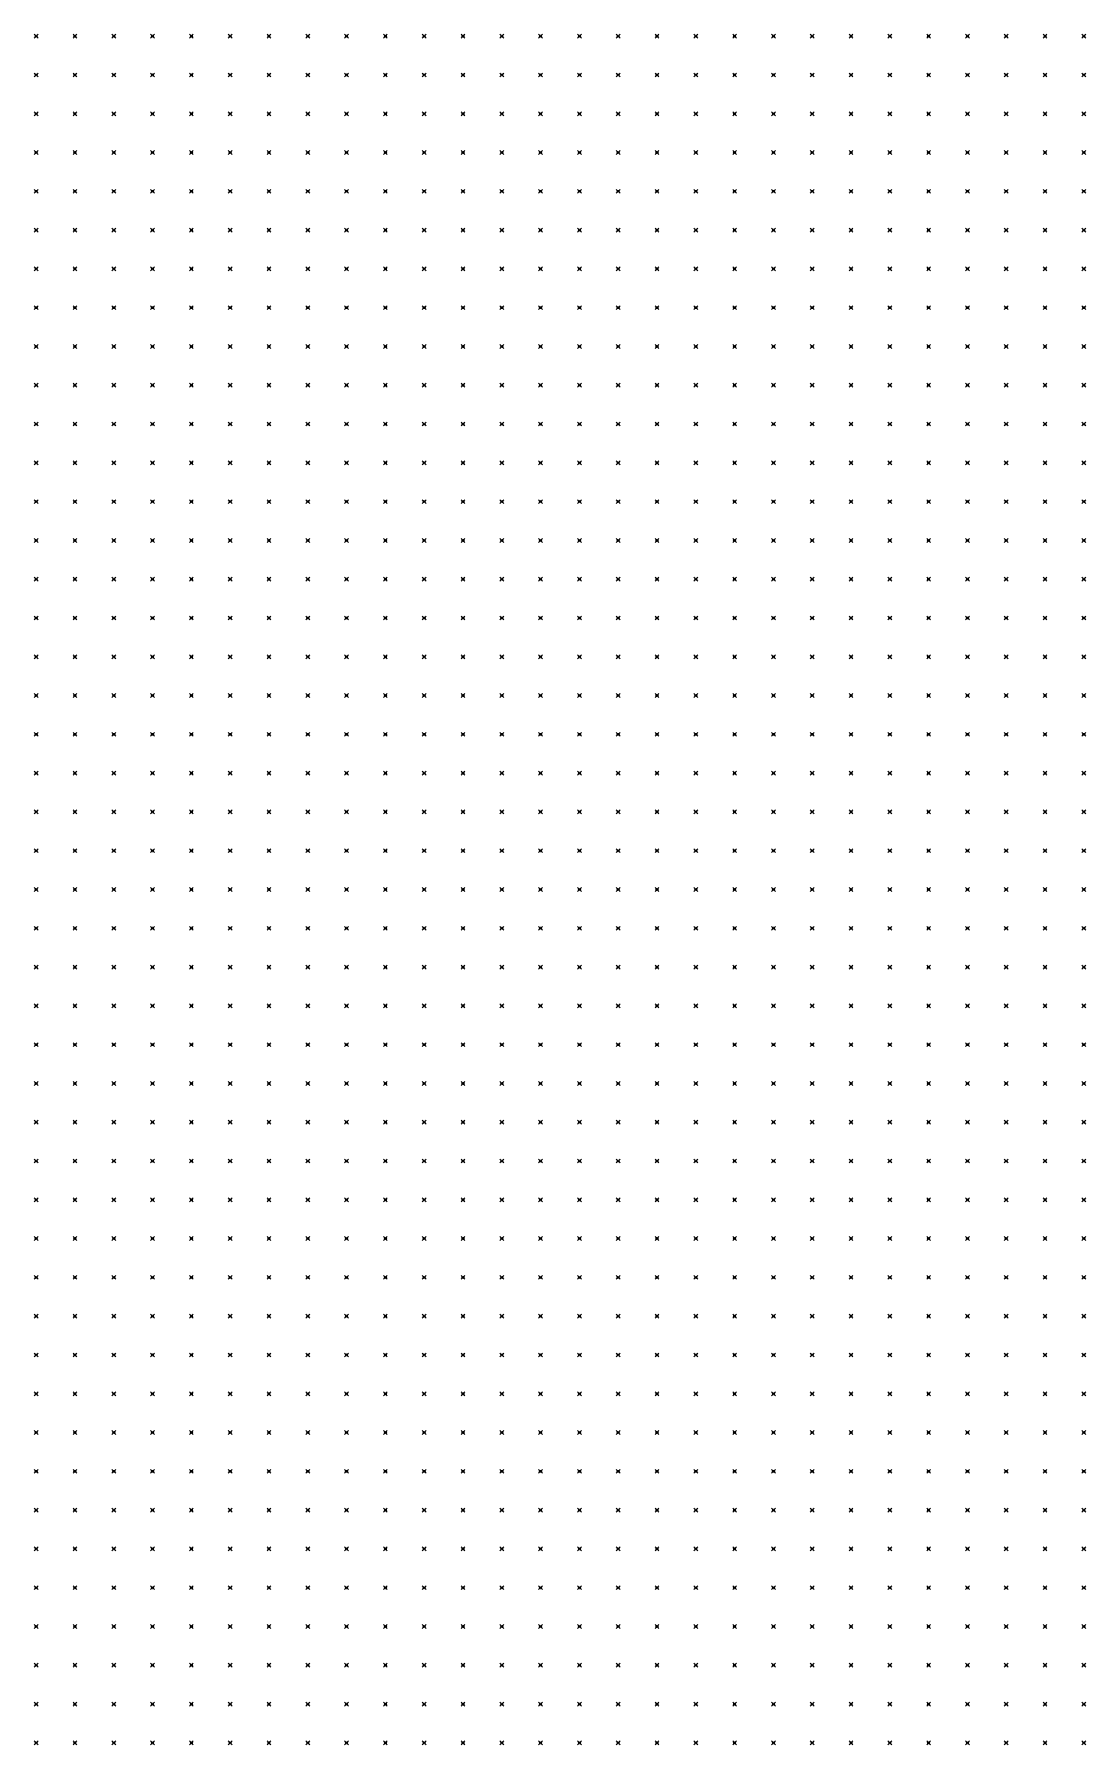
# Model space of a CAD drawing. Header units: metres. Extents: x 441556 to 446409, y 432338 to 461058.
# Drawn here: x 443871.1 to 443952.3, y 445700.1 to 445832.4 of the extents above; entities that cross this region are included whole.
import ezdxf

# ---------------------------------------------------------------- set-up
doc = ezdxf.new("R2010")
doc.units = ezdxf.units.M
doc.header["$MEASUREMENT"] = 0
doc.header["$PDMODE"] = 35
doc.header["$PDSIZE"] = 0.15
doc.layers.add('DTM-NOK-RevN_POINTS', color=91, linetype='Continuous')

msp = doc.modelspace()

# ---------------------------------------------------------------- linework, layer by layer
at = {"layer": 'DTM-NOK-RevN_POINTS'}
for p in [(443871.207, 445832.266, 452.123), (443874.206, 445832.266, 449.973), (443877.206, 445832.266, 446.504), (443880.205, 445832.266, 445.234), (443883.205, 445832.266, 443.74), (443886.204, 445832.266, 441.923), (443889.203, 445832.266, 440.436), (443892.203, 445832.266, 438.294), (443895.202, 445832.266, 435.261), (443898.201, 445832.266, 432.313), (443901.201, 445832.266, 428.2), (443904.2, 445832.266, 425.593), (443907.199, 445832.266, 423.452), (443910.199, 445832.266, 421.08), (443913.198, 445832.266, 418.569), (443916.197, 445832.266, 416.069), (443919.197, 445832.266, 413.855), (443922.196, 445832.266, 411.508), (443925.196, 445832.266, 408.83), (443928.195, 445832.266, 406.029), (443931.194, 445832.266, 402.767), (443934.194, 445832.266, 399.726), (443937.193, 445832.266, 396.643), (443940.192, 445832.266, 393.618), (443943.192, 445832.266, 390.305), (443946.191, 445832.266, 387.15), (443949.19, 445832.266, 384.439), (443952.19, 445832.266, 381.635), (443871.207, 445829.266, 454.968), (443874.206, 445829.266, 453.959), (443877.206, 445829.266, 451.485), (443880.205, 445829.266, 447.998), (443883.205, 445829.266, 445.661), (443886.204, 445829.266, 443.98), (443889.203, 445829.266, 441.879), (443892.203, 445829.266, 439.529), (443895.202, 445829.266, 437.023), (443898.201, 445829.266, 434.204), (443901.201, 445829.266, 430.666), (443904.2, 445829.266, 426.797), (443907.199, 445829.266, 424.438), (443910.199, 445829.266, 422.353), (443913.198, 445829.266, 419.863), (443916.197, 445829.266, 417.59), (443919.197, 445829.266, 414.875), (443922.196, 445829.266, 411.928), (443925.196, 445829.266, 409.172), (443928.195, 445829.266, 406.201), (443931.194, 445829.266, 402.931), (443934.194, 445829.266, 399.916), (443937.193, 445829.266, 396.983), (443940.192, 445829.266, 393.69), (443943.192, 445829.266, 390.627), (443946.191, 445829.266, 387.276), (443949.19, 445829.266, 384.696), (443952.19, 445829.266, 382.224), (443871.207, 445826.267, 457.211), (443874.206, 445826.267, 456.44), (443877.206, 445826.267, 454.771), (443880.205, 445826.267, 452.272), (443883.205, 445826.267, 448.874), (443886.204, 445826.267, 445.719), (443889.203, 445826.267, 442.27), (443892.203, 445826.267, 440.039), (443895.202, 445826.267, 437.505), (443898.201, 445826.267, 434.711), (443901.201, 445826.267, 431.782), (443904.2, 445826.267, 427.915), (443907.199, 445826.267, 425.391), (443910.199, 445826.267, 423.157), (443913.198, 445826.267, 420.934), (443916.197, 445826.267, 418.18), (443919.197, 445826.267, 415.367), (443922.196, 445826.267, 412.051), (443925.196, 445826.267, 408.971), (443928.195, 445826.267, 406.008), (443931.194, 445826.267, 402.737), (443934.194, 445826.267, 399.612), (443937.193, 445826.267, 396.723), (443940.192, 445826.267, 393.633), (443943.192, 445826.267, 390.867), (443946.191, 445826.267, 387.742), (443949.19, 445826.267, 385.213), (443952.19, 445826.267, 382.807), (443871.207, 445823.268, 456.81), (443874.206, 445823.268, 455.396), (443877.206, 445823.268, 453.83), (443880.205, 445823.268, 452.018), (443883.205, 445823.268, 450.118), (443886.204, 445823.268, 446.38), (443889.203, 445823.268, 442.522), (443892.203, 445823.268, 439.621), (443895.202, 445823.268, 437.132), (443898.201, 445823.268, 434.497), (443901.201, 445823.268, 431.785), (443904.2, 445823.268, 428.607), (443907.199, 445823.268, 426.231), (443910.199, 445823.268, 423.722), (443913.198, 445823.268, 421.426), (443916.197, 445823.268, 418.823), (443919.197, 445823.268, 415.577), (443922.196, 445823.268, 412.222), (443925.196, 445823.268, 408.867), (443928.195, 445823.268, 405.818), (443931.194, 445823.268, 402.777), (443934.194, 445823.268, 399.613), (443937.193, 445823.268, 396.49), (443940.192, 445823.268, 393.832), (443943.192, 445823.268, 390.897), (443946.191, 445823.268, 388.11), (443949.19, 445823.268, 385.809), (443952.19, 445823.268, 383.24), (443871.207, 445820.268, 456.002), (443874.206, 445820.268, 453.827), (443877.206, 445820.268, 452.068), (443880.205, 445820.268, 450.444), (443883.205, 445820.268, 448.934), (443886.204, 445820.268, 446.391), (443889.203, 445820.268, 443.171), (443892.203, 445820.268, 439.423), (443895.202, 445820.268, 436.373), (443898.201, 445820.268, 434.021), (443901.201, 445820.268, 431.645), (443904.2, 445820.268, 428.936), (443907.199, 445820.268, 426.32), (443910.199, 445820.268, 423.704), (443913.198, 445820.268, 421.448), (443916.197, 445820.268, 419.062), (443919.197, 445820.268, 415.525), (443922.196, 445820.268, 411.981), (443925.196, 445820.268, 408.967), (443928.195, 445820.268, 405.732), (443931.194, 445820.268, 402.503), (443934.194, 445820.268, 399.638), (443937.193, 445820.268, 396.52), (443940.192, 445820.268, 393.771), (443943.192, 445820.268, 390.984), (443946.191, 445820.268, 388.576), (443949.19, 445820.268, 386.315), (443952.19, 445820.268, 383.639), (443871.207, 445817.269, 455.324), (443874.206, 445817.269, 452.897), (443877.206, 445817.269, 450.88), (443880.205, 445817.269, 449.022), (443883.205, 445817.269, 446.826), (443886.204, 445817.269, 444.799), (443889.203, 445817.269, 441.866), (443892.203, 445817.269, 439.004), (443895.202, 445817.269, 436.325), (443898.201, 445817.269, 433.832), (443901.201, 445817.269, 431.326), (443904.2, 445817.269, 428.661), (443907.199, 445817.269, 426.119), (443910.199, 445817.269, 423.578), (443913.198, 445817.269, 421.148), (443916.197, 445817.269, 418.996), (443919.197, 445817.269, 415.373), (443922.196, 445817.269, 412.019), (443925.196, 445817.269, 408.794), (443928.195, 445817.269, 405.87), (443931.194, 445817.269, 402.672), (443934.194, 445817.269, 399.524), (443937.193, 445817.269, 396.835), (443940.192, 445817.269, 394.189), (443943.192, 445817.269, 391.735), (443946.191, 445817.269, 388.976), (443949.19, 445817.269, 386.83), (443952.19, 445817.269, 384.198), (443871.207, 445814.27, 455.228), (443874.206, 445814.27, 452.511), (443877.206, 445814.27, 450.15), (443880.205, 445814.27, 447.895), (443883.205, 445814.27, 445.467), (443886.204, 445814.27, 443.357), (443889.203, 445814.27, 440.679), (443892.203, 445814.27, 438.327), (443895.202, 445814.27, 435.823), (443898.201, 445814.27, 433.365), (443901.201, 445814.27, 430.545), (443904.2, 445814.27, 427.949), (443907.199, 445814.27, 425.595), (443910.199, 445814.27, 423), (443913.198, 445814.27, 420.754), (443916.197, 445814.27, 418.12), (443919.197, 445814.27, 415.315), (443922.196, 445814.27, 412.149), (443925.196, 445814.27, 409.441), (443928.195, 445814.27, 406.227), (443931.194, 445814.27, 403.031), (443934.194, 445814.27, 400.332), (443937.193, 445814.27, 397.631), (443940.192, 445814.27, 395.182), (443943.192, 445814.27, 392.676), (443946.191, 445814.27, 389.599), (443949.19, 445814.27, 387.517), (443952.19, 445814.27, 385.186), (443871.207, 445811.27, 455.391), (443874.206, 445811.27, 452.663), (443877.206, 445811.27, 449.891), (443880.205, 445811.27, 447.463), (443883.205, 445811.27, 444.82), (443886.204, 445811.27, 442.491), (443889.203, 445811.27, 440.199), (443892.203, 445811.27, 437.938), (443895.202, 445811.27, 435.355), (443898.201, 445811.27, 432.661), (443901.201, 445811.27, 430.195), (443904.2, 445811.27, 427.165), (443907.199, 445811.27, 424.81), (443910.199, 445811.27, 422.124), (443913.198, 445811.27, 420.001), (443916.197, 445811.27, 417.534), (443919.197, 445811.27, 415.047), (443922.196, 445811.27, 412.498), (443925.196, 445811.27, 409.55), (443928.195, 445811.27, 406.827), (443931.194, 445811.27, 403.774), (443934.194, 445811.27, 401.008), (443937.193, 445811.27, 398.218), (443940.192, 445811.27, 395.931), (443943.192, 445811.27, 393.576), (443946.191, 445811.27, 390.457), (443949.19, 445811.27, 388.389), (443952.19, 445811.27, 386.074), (443871.207, 445808.271, 456.08), (443874.206, 445808.271, 453.237), (443877.206, 445808.271, 450.256), (443880.205, 445808.271, 447.434), (443883.205, 445808.271, 444.664), (443886.204, 445808.271, 442.276), (443889.203, 445808.271, 439.72), (443892.203, 445808.271, 437.595), (443895.202, 445808.271, 435.135), (443898.201, 445808.271, 432.549), (443901.201, 445808.271, 429.888), (443904.2, 445808.271, 426.591), (443907.199, 445808.271, 424.094), (443910.199, 445808.271, 421.496), (443913.198, 445808.271, 419.316), (443916.197, 445808.271, 416.998), (443919.197, 445808.271, 414.438), (443922.196, 445808.271, 412.159), (443925.196, 445808.271, 409.421), (443928.195, 445808.271, 406.754), (443931.194, 445808.271, 403.812), (443934.194, 445808.271, 401.38), (443937.193, 445808.271, 398.813), (443940.192, 445808.271, 396.549), (443943.192, 445808.271, 394.275), (443946.191, 445808.271, 391.659), (443949.19, 445808.271, 389.202), (443952.19, 445808.271, 386.861), (443871.207, 445805.272, 456.769), (443874.206, 445805.272, 453.7), (443877.206, 445805.272, 450.638), (443880.205, 445805.272, 447.972), (443883.205, 445805.272, 445.105), (443886.204, 445805.272, 442.66), (443889.203, 445805.272, 439.903), (443892.203, 445805.272, 437.573), (443895.202, 445805.272, 435.191), (443898.201, 445805.272, 432.478), (443901.201, 445805.272, 429.654), (443904.2, 445805.272, 426.686), (443907.199, 445805.272, 424.101), (443910.199, 445805.272, 421.397), (443913.198, 445805.272, 418.914), (443916.197, 445805.272, 416.497), (443919.197, 445805.272, 413.911), (443922.196, 445805.272, 411.493), (443925.196, 445805.272, 409.03), (443928.195, 445805.272, 406.571), (443931.194, 445805.272, 404.004), (443934.194, 445805.272, 401.578), (443937.193, 445805.272, 399.336), (443940.192, 445805.272, 397.061), (443943.192, 445805.272, 394.949), (443946.191, 445805.272, 392.131), (443949.19, 445805.272, 389.824), (443952.19, 445805.272, 387.333), (443871.207, 445802.272, 457.463), (443874.206, 445802.272, 454.505), (443877.206, 445802.272, 451.71), (443880.205, 445802.272, 448.829), (443883.205, 445802.272, 445.862), (443886.204, 445802.272, 443.322), (443889.203, 445802.272, 440.422), (443892.203, 445802.272, 438.049), (443895.202, 445802.272, 435.669), (443898.201, 445802.272, 433.502), (443901.201, 445802.272, 430.747), (443904.2, 445802.272, 427.759), (443907.199, 445802.272, 424.858), (443910.199, 445802.272, 421.509), (443913.198, 445802.272, 418.913), (443916.197, 445802.272, 416.387), (443919.197, 445802.272, 413.774), (443922.196, 445802.272, 411.314), (443925.196, 445802.272, 408.722), (443928.195, 445802.272, 406.404), (443931.194, 445802.272, 404.094), (443934.194, 445802.272, 401.977), (443937.193, 445802.272, 399.518), (443940.192, 445802.272, 397.24), (443943.192, 445802.272, 395.046), (443946.191, 445802.272, 392.434), (443949.19, 445802.272, 389.986), (443952.19, 445802.272, 387.28), (443871.207, 445799.273, 458.484), (443874.206, 445799.273, 455.33), (443877.206, 445799.273, 452.73), (443880.205, 445799.273, 449.543), (443883.205, 445799.273, 446.678), (443886.204, 445799.273, 443.984), (443889.203, 445799.273, 441.241), (443892.203, 445799.273, 438.774), (443895.202, 445799.273, 436.459), (443898.201, 445799.273, 434.215), (443901.201, 445799.273, 431.699), (443904.2, 445799.273, 428.849), (443907.199, 445799.273, 425.507), (443910.199, 445799.273, 422.025), (443913.198, 445799.273, 419.241), (443916.197, 445799.273, 416.719), (443919.197, 445799.273, 414.03), (443922.196, 445799.273, 411.602), (443925.196, 445799.273, 409.002), (443928.195, 445799.273, 406.588), (443931.194, 445799.273, 404.272), (443934.194, 445799.273, 401.958), (443937.193, 445799.273, 399.472), (443940.192, 445799.273, 397.12), (443943.192, 445799.273, 394.735), (443946.191, 445799.273, 392.528), (443949.19, 445799.273, 390.039), (443952.19, 445799.273, 387.34), (443871.207, 445796.273, 459.58), (443874.206, 445796.273, 456.554), (443877.206, 445796.273, 453.5), (443880.205, 445796.273, 450.607), (443883.205, 445796.273, 447.706), (443886.204, 445796.273, 444.804), (443889.203, 445796.273, 441.915), (443892.203, 445796.273, 439.476), (443895.202, 445796.273, 437.022), (443898.201, 445796.273, 434.376), (443901.201, 445796.273, 431.98), (443904.2, 445796.273, 429.282), (443907.199, 445796.273, 426.311), (443910.199, 445796.273, 422.994), (443913.198, 445796.273, 420.367), (443916.197, 445796.273, 417.871), (443919.197, 445796.273, 414.944), (443922.196, 445796.273, 411.791), (443925.196, 445796.273, 409.592), (443928.195, 445796.273, 407.158), (443931.194, 445796.273, 404.579), (443934.194, 445796.273, 402.078), (443937.193, 445796.273, 399.504), (443940.192, 445796.273, 397.112), (443943.192, 445796.273, 394.73), (443946.191, 445796.273, 392.186), (443949.19, 445796.273, 389.861), (443952.19, 445796.273, 387.46), (443871.207, 445793.274, 461.237), (443874.206, 445793.274, 457.798), (443877.206, 445793.274, 454.726), (443880.205, 445793.274, 451.444), (443883.205, 445793.274, 448.799), (443886.204, 445793.274, 445.785), (443889.203, 445793.274, 442.897), (443892.203, 445793.274, 440.285), (443895.202, 445793.274, 437.619), (443898.201, 445793.274, 434.919), (443901.201, 445793.274, 432.266), (443904.2, 445793.274, 429.648), (443907.199, 445793.274, 427.056), (443910.199, 445793.274, 424.412), (443913.198, 445793.274, 422.052), (443916.197, 445793.274, 420.069), (443919.197, 445793.274, 416.985), (443922.196, 445793.274, 412.078), (443925.196, 445793.274, 410.424), (443928.195, 445793.274, 408.167), (443931.194, 445793.274, 405.352), (443934.194, 445793.274, 402.627), (443937.193, 445793.274, 399.957), (443940.192, 445793.274, 397.447), (443943.192, 445793.274, 394.56), (443946.191, 445793.274, 392.571), (443949.19, 445793.274, 390.159), (443952.19, 445793.274, 388.015), (443871.207, 445790.275, 463.039), (443874.206, 445790.275, 459.523), (443877.206, 445790.275, 456.084), (443880.205, 445790.275, 452.853), (443883.205, 445790.275, 449.695), (443886.204, 445790.275, 446.988), (443889.203, 445790.275, 443.976), (443892.203, 445790.275, 441.488), (443895.202, 445790.275, 438.918), (443898.201, 445790.275, 436.008), (443901.201, 445790.275, 433.484), (443904.2, 445790.275, 431.079), (443907.199, 445790.275, 428.63), (443910.199, 445790.275, 426.289), (443913.198, 445790.275, 424.297), (443916.197, 445790.275, 422.474), (443919.197, 445790.275, 420.114), (443922.196, 445790.275, 414.485), (443925.196, 445790.275, 412.086), (443928.195, 445790.275, 410.249), (443931.194, 445790.275, 407.107), (443934.194, 445790.275, 403.789), (443937.193, 445790.275, 400.751), (443940.192, 445790.275, 397.919), (443943.192, 445790.275, 395.394), (443946.191, 445790.275, 393.243), (443949.19, 445790.275, 391.3), (443952.19, 445790.275, 389.312), (443871.207, 445787.275, 464.934), (443874.206, 445787.275, 460.963), (443877.206, 445787.275, 457.164), (443880.205, 445787.275, 453.914), (443883.205, 445787.275, 451.005), (443886.204, 445787.275, 448.161), (443889.203, 445787.275, 445.293), (443892.203, 445787.275, 442.898), (443895.202, 445787.275, 440.316), (443898.201, 445787.275, 437.905), (443901.201, 445787.275, 435.101), (443904.2, 445787.275, 432.799), (443907.199, 445787.275, 430.326), (443910.199, 445787.275, 427.936), (443913.198, 445787.275, 426.326), (443916.197, 445787.275, 424.395), (443919.197, 445787.275, 421.902), (443922.196, 445787.275, 417.94), (443925.196, 445787.275, 414.207), (443928.195, 445787.275, 412.332), (443931.194, 445787.275, 409.276), (443934.194, 445787.275, 406.198), (443937.193, 445787.275, 402.946), (443940.192, 445787.275, 399.036), (443943.192, 445787.275, 396.393), (443946.191, 445787.275, 394.765), (443949.19, 445787.275, 392.941), (443952.19, 445787.275, 390.776), (443871.207, 445784.276, 465.537), (443874.206, 445784.276, 462.057), (443877.206, 445784.276, 458.403), (443880.205, 445784.276, 455.177), (443883.205, 445784.276, 452.074), (443886.204, 445784.276, 449.435), (443889.203, 445784.276, 446.587), (443892.203, 445784.276, 444.229), (443895.202, 445784.276, 441.81), (443898.201, 445784.276, 439.582), (443901.201, 445784.276, 436.982), (443904.2, 445784.276, 434.076), (443907.199, 445784.276, 431.817), (443910.199, 445784.276, 429.608), (443913.198, 445784.276, 427.75), (443916.197, 445784.276, 425.613), (443919.197, 445784.276, 423.159), (443922.196, 445784.276, 419.989), (443925.196, 445784.276, 416.267), (443928.195, 445784.276, 414.101), (443931.194, 445784.276, 411.782), (443934.194, 445784.276, 409.118), (443937.193, 445784.276, 406.327), (443940.192, 445784.276, 402.191), (443943.192, 445784.276, 398.545), (443946.191, 445784.276, 396.257), (443949.19, 445784.276, 394.286), (443952.19, 445784.276, 391.783), (443871.207, 445781.277, 465.79), (443874.206, 445781.277, 462.708), (443877.206, 445781.277, 459.603), (443880.205, 445781.277, 456.557), (443883.205, 445781.277, 453.551), (443886.204, 445781.277, 450.546), (443889.203, 445781.277, 447.637), (443892.203, 445781.277, 445.415), (443895.202, 445781.277, 443.143), (443898.201, 445781.277, 440.731), (443901.201, 445781.277, 438.154), (443904.2, 445781.277, 435.194), (443907.199, 445781.277, 432.666), (443910.199, 445781.277, 430.36), (443913.198, 445781.277, 428.29), (443916.197, 445781.277, 426.114), (443919.197, 445781.277, 423.91), (443922.196, 445781.277, 421.354), (443925.196, 445781.277, 418.832), (443928.195, 445781.277, 416.246), (443931.194, 445781.277, 414.108), (443934.194, 445781.277, 411.314), (443937.193, 445781.277, 408.013), (443940.192, 445781.277, 404.478), (443943.192, 445781.277, 401.156), (443946.191, 445781.277, 397.976), (443949.19, 445781.277, 395.013), (443952.19, 445781.277, 392.437), (443871.207, 445778.277, 465.749), (443874.206, 445778.277, 462.775), (443877.206, 445778.277, 460.041), (443880.205, 445778.277, 457.274), (443883.205, 445778.277, 454.302), (443886.204, 445778.277, 451.453), (443889.203, 445778.277, 448.621), (443892.203, 445778.277, 446.033), (443895.202, 445778.277, 443.79), (443898.201, 445778.277, 441.496), (443901.201, 445778.277, 438.726), (443904.2, 445778.277, 436.038), (443907.199, 445778.277, 433.737), (443910.199, 445778.277, 430.967), (443913.198, 445778.277, 428.603), (443916.197, 445778.277, 426.408), (443919.197, 445778.277, 424.398), (443922.196, 445778.277, 421.99), (443925.196, 445778.277, 419.381), (443928.195, 445778.277, 417.313), (443931.194, 445778.277, 415.463), (443934.194, 445778.277, 412.467), (443937.193, 445778.277, 408.95), (443940.192, 445778.277, 405.5), (443943.192, 445778.277, 402.272), (443946.191, 445778.277, 399.06), (443949.19, 445778.277, 395.771), (443952.19, 445778.277, 392.606), (443871.207, 445775.278, 465.609), (443874.206, 445775.278, 462.831), (443877.206, 445775.278, 459.957), (443880.205, 445775.278, 457.334), (443883.205, 445775.278, 454.497), (443886.204, 445775.278, 451.685), (443889.203, 445775.278, 448.817), (443892.203, 445775.278, 446.426), (443895.202, 445775.278, 443.918), (443898.201, 445775.278, 441.104), (443901.201, 445775.278, 438.314), (443904.2, 445775.278, 435.942), (443907.199, 445775.278, 433.363), (443910.199, 445775.278, 430.71), (443913.198, 445775.278, 428.363), (443916.197, 445775.278, 426.101), (443919.197, 445775.278, 424.22), (443922.196, 445775.278, 421.979), (443925.196, 445775.278, 419.087), (443928.195, 445775.278, 417.09), (443931.194, 445775.278, 415.262), (443934.194, 445775.278, 412.441), (443937.193, 445775.278, 409.052), (443940.192, 445775.278, 406.003), (443943.192, 445775.278, 402.784), (443946.191, 445775.278, 399.354), (443949.19, 445775.278, 396.218), (443952.19, 445775.278, 392.76), (443871.207, 445772.279, 465.663), (443874.206, 445772.279, 462.582), (443877.206, 445772.279, 459.891), (443880.205, 445772.279, 456.955), (443883.205, 445772.279, 454.055), (443886.204, 445772.279, 451.475), (443889.203, 445772.279, 448.576), (443892.203, 445772.279, 446.069), (443895.202, 445772.279, 443.258), (443898.201, 445772.279, 440.363), (443901.201, 445772.279, 437.862), (443904.2, 445772.279, 435.025), (443907.199, 445772.279, 432.572), (443910.199, 445772.279, 429.961), (443913.198, 445772.279, 427.37), (443916.197, 445772.279, 424.977), (443919.197, 445772.279, 423.031), (443922.196, 445772.279, 420.695), (443925.196, 445772.279, 417.707), (443928.195, 445772.279, 415.93), (443931.194, 445772.279, 414.591), (443934.194, 445772.279, 411.853), (443937.193, 445772.279, 408.193), (443940.192, 445772.279, 405.277), (443943.192, 445772.279, 402.502), (443946.191, 445772.279, 399.276), (443949.19, 445772.279, 395.752), (443952.19, 445772.279, 392.701), (443871.207, 445769.279, 465.943), (443874.206, 445769.279, 462.639), (443877.206, 445769.279, 459.829), (443880.205, 445769.279, 456.962), (443883.205, 445769.279, 453.732), (443886.204, 445769.279, 451.027), (443889.203, 445769.279, 448.068), (443892.203, 445769.279, 445.371), (443895.202, 445769.279, 442.209), (443898.201, 445769.279, 439.416), (443901.201, 445769.279, 436.934), (443904.2, 445769.279, 434.471), (443907.199, 445769.279, 431.696), (443910.199, 445769.279, 428.975), (443913.198, 445769.279, 426.442), (443916.197, 445769.279, 423.834), (443919.197, 445769.279, 421.26), (443922.196, 445769.279, 418.579), (443925.196, 445769.279, 416.151), (443928.195, 445769.279, 414.203), (443931.194, 445769.279, 412.447), (443934.194, 445769.279, 410.048), (443937.193, 445769.279, 407.202), (443940.192, 445769.279, 404.017), (443943.192, 445769.279, 401.47), (443946.191, 445769.279, 398.691), (443949.19, 445769.279, 395.329), (443952.19, 445769.279, 392.315), (443871.207, 445766.28, 466.608), (443874.206, 445766.28, 462.953), (443877.206, 445766.28, 460.055), (443880.205, 445766.28, 456.859), (443883.205, 445766.28, 453.837), (443886.204, 445766.28, 451.166), (443889.203, 445766.28, 448.011), (443892.203, 445766.28, 444.826), (443895.202, 445766.28, 441.349), (443898.201, 445766.28, 438.652), (443901.201, 445766.28, 436.052), (443904.2, 445766.28, 433.613), (443907.199, 445766.28, 431.011), (443910.199, 445766.28, 428.291), (443913.198, 445766.28, 425.733), (443916.197, 445766.28, 422.986), (443919.197, 445766.28, 420.075), (443922.196, 445766.28, 417.346), (443925.196, 445766.28, 414.91), (443928.195, 445766.28, 412.771), (443931.194, 445766.28, 410.776), (443934.194, 445766.28, 408.522), (443937.193, 445766.28, 405.663), (443940.192, 445766.28, 402.545), (443943.192, 445766.28, 400.029), (443946.191, 445766.28, 397.321), (443949.19, 445766.28, 394.354), (443952.19, 445766.28, 391.071), (443871.207, 445763.28, 467.375), (443874.206, 445763.28, 463.707), (443877.206, 445763.28, 460.297), (443880.205, 445763.28, 456.75), (443883.205, 445763.28, 453.587), (443886.204, 445763.28, 450.793), (443889.203, 445763.28, 447.706), (443892.203, 445763.28, 444.45), (443895.202, 445763.28, 440.613), (443898.201, 445763.28, 437.999), (443901.201, 445763.28, 435.428), (443904.2, 445763.28, 432.9), (443907.199, 445763.28, 430.251), (443910.199, 445763.28, 427.665), (443913.198, 445763.28, 424.839), (443916.197, 445763.28, 422.297), (443919.197, 445763.28, 419.379), (443922.196, 445763.28, 416.494), (443925.196, 445763.28, 413.537), (443928.195, 445763.28, 411.17), (443931.194, 445763.28, 409.017), (443934.194, 445763.28, 406.635), (443937.193, 445763.28, 403.785), (443940.192, 445763.28, 400.675), (443943.192, 445763.28, 397.876), (443946.191, 445763.28, 395.149), (443949.19, 445763.28, 392.448), (443952.19, 445763.28, 389.725), (443871.207, 445760.281, 467.304), (443874.206, 445760.281, 463.456), (443877.206, 445760.281, 460.199), (443880.205, 445760.281, 456.37), (443883.205, 445760.281, 452.861), (443886.204, 445760.281, 449.998), (443889.203, 445760.281, 446.917), (443892.203, 445760.281, 443.367), (443895.202, 445760.281, 440.141), (443898.201, 445760.281, 437.233), (443901.201, 445760.281, 434.682), (443904.2, 445760.281, 431.971), (443907.199, 445760.281, 429.798), (443910.199, 445760.281, 427.299), (443913.198, 445760.281, 424.251), (443916.197, 445760.281, 421.661), (443919.197, 445760.281, 419.057), (443922.196, 445760.281, 415.964), (443925.196, 445760.281, 412.536), (443928.195, 445760.281, 409.881), (443931.194, 445760.281, 407.061), (443934.194, 445760.281, 404.282), (443937.193, 445760.281, 401.815), (443940.192, 445760.281, 398.853), (443943.192, 445760.281, 395.906), (443946.191, 445760.281, 393.03), (443949.19, 445760.281, 390.184), (443952.19, 445760.281, 387.945), (443871.207, 445757.282, 466.766), (443874.206, 445757.282, 463.189), (443877.206, 445757.282, 459.388), (443880.205, 445757.282, 455.963), (443883.205, 445757.282, 452.155), (443886.204, 445757.282, 449.39), (443889.203, 445757.282, 446.04), (443892.203, 445757.282, 442.83), (443895.202, 445757.282, 439.714), (443898.201, 445757.282, 436.774), (443901.201, 445757.282, 434.169), (443904.2, 445757.282, 431.379), (443907.199, 445757.282, 429.073), (443910.199, 445757.282, 426.448), (443913.198, 445757.282, 423.765), (443916.197, 445757.282, 420.999), (443919.197, 445757.282, 418.23), (443922.196, 445757.282, 415.342), (443925.196, 445757.282, 412.084), (443928.195, 445757.282, 409.524), (443931.194, 445757.282, 406.964), (443934.194, 445757.282, 403.495), (443937.193, 445757.282, 399.87), (443940.192, 445757.282, 396.707), (443943.192, 445757.282, 393.616), (443946.191, 445757.282, 390.734), (443949.19, 445757.282, 388.347), (443952.19, 445757.282, 385.854), (443871.207, 445754.282, 465.794), (443874.206, 445754.282, 462.559), (443877.206, 445754.282, 458.223), (443880.205, 445754.282, 454.529), (443883.205, 445754.282, 451.418), (443886.204, 445754.282, 448.657), (443889.203, 445754.282, 445.749), (443892.203, 445754.282, 442.52), (443895.202, 445754.282, 439.147), (443898.201, 445754.282, 436.363), (443901.201, 445754.282, 433.735), (443904.2, 445754.282, 430.743), (443907.199, 445754.282, 428.417), (443910.199, 445754.282, 425.922), (443913.198, 445754.282, 423.168), (443916.197, 445754.282, 419.456), (443919.197, 445754.282, 416.863), (443922.196, 445754.282, 414.564), (443925.196, 445754.282, 411.679), (443928.195, 445754.282, 409.269), (443931.194, 445754.282, 407.524), (443934.194, 445754.282, 404.984), (443937.193, 445754.282, 398.917), (443940.192, 445754.282, 395.415), (443943.192, 445754.282, 392.055), (443946.191, 445754.282, 389.273), (443949.19, 445754.282, 387.134), (443952.19, 445754.282, 384.532), (443871.207, 445751.283, 464.092), (443874.206, 445751.283, 461.102), (443877.206, 445751.283, 457.19), (443880.205, 445751.283, 453.674), (443883.205, 445751.283, 450.596), (443886.204, 445751.283, 448.181), (443889.203, 445751.283, 445.071), (443892.203, 445751.283, 442.194), (443895.202, 445751.283, 438.358), (443898.201, 445751.283, 435.686), (443901.201, 445751.283, 433.103), (443904.2, 445751.283, 430.125), (443907.199, 445751.283, 427.229), (443910.199, 445751.283, 424.523), (443913.198, 445751.283, 421.782), (443916.197, 445751.283, 418.886), (443919.197, 445751.283, 416.058), (443922.196, 445751.283, 413.598), (443925.196, 445751.283, 410.78), (443928.195, 445751.283, 408.493), (443931.194, 445751.283, 406.551), (443934.194, 445751.283, 404.513), (443937.193, 445751.283, 400.737), (443940.192, 445751.283, 394.505), (443943.192, 445751.283, 391.651), (443946.191, 445751.283, 389.422), (443949.19, 445751.283, 387.55), (443952.19, 445751.283, 385.46), (443871.207, 445748.284, 462.199), (443874.206, 445748.284, 459.639), (443877.206, 445748.284, 456.57), (443880.205, 445748.284, 453.065), (443883.205, 445748.284, 449.943), (443886.204, 445748.284, 447.351), (443889.203, 445748.284, 444.476), (443892.203, 445748.284, 441.279), (443895.202, 445748.284, 438.089), (443898.201, 445748.284, 435.206), (443901.201, 445748.284, 432.456), (443904.2, 445748.284, 429.178), (443907.199, 445748.284, 426.354), (443910.199, 445748.284, 423.371), (443913.198, 445748.284, 420.776), (443916.197, 445748.284, 417.944), (443919.197, 445748.284, 415.259), (443922.196, 445748.284, 412.49), (443925.196, 445748.284, 409.665), (443928.195, 445748.284, 407.338), (443931.194, 445748.284, 405.143), (443934.194, 445748.284, 402.836), (443937.193, 445748.284, 399.851), (443940.192, 445748.284, 394.826), (443943.192, 445748.284, 392.543), (443946.191, 445748.284, 391.514), (443949.19, 445748.284, 389.227), (443952.19, 445748.284, 387.637), (443871.207, 445745.284, 460.545), (443874.206, 445745.284, 458.041), (443877.206, 445745.284, 455.375), (443880.205, 445745.284, 452.529), (443883.205, 445745.284, 449.361), (443886.204, 445745.284, 446.743), (443889.203, 445745.284, 443.785), (443892.203, 445745.284, 441.099), (443895.202, 445745.284, 437.985), (443898.201, 445745.284, 434.759), (443901.201, 445745.284, 431.749), (443904.2, 445745.284, 428.732), (443907.199, 445745.284, 425.825), (443910.199, 445745.284, 422.947), (443913.198, 445745.284, 420.077), (443916.197, 445745.284, 417.45), (443919.197, 445745.284, 414.681), (443922.196, 445745.284, 411.778), (443925.196, 445745.284, 408.958), (443928.195, 445745.284, 406.749), (443931.194, 445745.284, 404.539), (443934.194, 445745.284, 402.579), (443937.193, 445745.284, 400.051), (443940.192, 445745.284, 396.499), (443943.192, 445745.284, 394.573), (443946.191, 445745.284, 393.963), (443949.19, 445745.284, 392.102), (443952.19, 445745.284, 390.087), (443871.207, 445742.285, 459.146), (443874.206, 445742.285, 456.687), (443877.206, 445742.285, 454.607), (443880.205, 445742.285, 451.768), (443883.205, 445742.285, 448.589), (443886.204, 445742.285, 446.167), (443889.203, 445742.285, 443.377), (443892.203, 445742.285, 440.927), (443895.202, 445742.285, 438.072), (443898.201, 445742.285, 434.061), (443901.201, 445742.285, 431.215), (443904.2, 445742.285, 428.21), (443907.199, 445742.285, 425.383), (443910.199, 445742.285, 422.596), (443913.198, 445742.285, 419.886), (443916.197, 445742.285, 417.071), (443919.197, 445742.285, 414.323), (443922.196, 445742.285, 411.681), (443925.196, 445742.285, 409.104), (443928.195, 445742.285, 407.164), (443931.194, 445742.285, 405.775), (443934.194, 445742.285, 404.902), (443937.193, 445742.285, 404.258), (443940.192, 445742.285, 402.742), (443943.192, 445742.285, 398.505), (443946.191, 445742.285, 396.824), (443949.19, 445742.285, 394.879), (443952.19, 445742.285, 392.203), (443871.207, 445739.286, 458.467), (443874.206, 445739.286, 455.796), (443877.206, 445739.286, 453.591), (443880.205, 445739.286, 450.726), (443883.205, 445739.286, 447.981), (443886.204, 445739.286, 445.461), (443889.203, 445739.286, 442.796), (443892.203, 445739.286, 440.581), (443895.202, 445739.286, 437.655), (443898.201, 445739.286, 434.081), (443901.201, 445739.286, 430.527), (443904.2, 445739.286, 427.411), (443907.199, 445739.286, 424.689), (443910.199, 445739.286, 421.897), (443913.198, 445739.286, 419.188), (443916.197, 445739.286, 416.445), (443919.197, 445739.286, 414.012), (443922.196, 445739.286, 412.002), (443925.196, 445739.286, 410.441), (443928.195, 445739.286, 409.459), (443931.194, 445739.286, 408.377), (443934.194, 445739.286, 407.492), (443937.193, 445739.286, 406.708), (443940.192, 445739.286, 405.24), (443943.192, 445739.286, 402.402), (443946.191, 445739.286, 399.444), (443949.19, 445739.286, 397.112), (443952.19, 445739.286, 394.303), (443871.207, 445736.286, 457.914), (443874.206, 445736.286, 455.089), (443877.206, 445736.286, 452.653), (443880.205, 445736.286, 450.016), (443883.205, 445736.286, 447.249), (443886.204, 445736.286, 444.867), (443889.203, 445736.286, 442.163), (443892.203, 445736.286, 439.881), (443895.202, 445736.286, 437.185), (443898.201, 445736.286, 433.76), (443901.201, 445736.286, 430.225), (443904.2, 445736.286, 426.602), (443907.199, 445736.286, 423.854), (443910.199, 445736.286, 421.04), (443913.198, 445736.286, 418.753), (443916.197, 445736.286, 416.688), (443919.197, 445736.286, 415.02), (443922.196, 445736.286, 413.755), (443925.196, 445736.286, 412.837), (443928.195, 445736.286, 411.61), (443931.194, 445736.286, 410.256), (443934.194, 445736.286, 409.236), (443937.193, 445736.286, 408.123), (443940.192, 445736.286, 406.542), (443943.192, 445736.286, 404.963), (443946.191, 445736.286, 402.238), (443949.19, 445736.286, 399.064), (443952.19, 445736.286, 396.335), (443871.207, 445733.287, 457.8), (443874.206, 445733.287, 454.379), (443877.206, 445733.287, 451.871), (443880.205, 445733.287, 449.345), (443883.205, 445733.287, 446.685), (443886.204, 445733.287, 443.967), (443889.203, 445733.287, 441.522), (443892.203, 445733.287, 439.302), (443895.202, 445733.287, 436.803), (443898.201, 445733.287, 434.189), (443901.201, 445733.287, 430.859), (443904.2, 445733.287, 426.788), (443907.199, 445733.287, 423.734), (443910.199, 445733.287, 421.579), (443913.198, 445733.287, 420.233), (443916.197, 445733.287, 418.63), (443919.197, 445733.287, 417.417), (443922.196, 445733.287, 416.097), (443925.196, 445733.287, 414.744), (443928.195, 445733.287, 413.619), (443931.194, 445733.287, 412.253), (443934.194, 445733.287, 411.409), (443937.193, 445733.287, 409.921), (443940.192, 445733.287, 408.718), (443943.192, 445733.287, 406.653), (443946.191, 445733.287, 405.106), (443949.19, 445733.287, 401.37), (443952.19, 445733.287, 398.449), (443871.207, 445730.288, 458.86), (443874.206, 445730.288, 454.11), (443877.206, 445730.288, 450.941), (443880.205, 445730.288, 448.746), (443883.205, 445730.288, 446.14), (443886.204, 445730.288, 443.615), (443889.203, 445730.288, 440.963), (443892.203, 445730.288, 438.69), (443895.202, 445730.288, 436.337), (443898.201, 445730.288, 434.046), (443901.201, 445730.288, 431.356), (443904.2, 445730.288, 428.274), (443907.199, 445730.288, 424.59), (443910.199, 445730.288, 423.384), (443913.198, 445730.288, 422.809), (443916.197, 445730.288, 421.125), (443919.197, 445730.288, 419.521), (443922.196, 445730.288, 417.972), (443925.196, 445730.288, 416.579), (443928.195, 445730.288, 415.006), (443931.194, 445730.288, 413.636), (443934.194, 445730.288, 412.563), (443937.193, 445730.288, 410.912), (443940.192, 445730.288, 409.095), (443943.192, 445730.288, 407.02), (443946.191, 445730.288, 405.559), (443949.19, 445730.288, 402.675), (443952.19, 445730.288, 399.105), (443871.207, 445727.288, 457.414), (443874.206, 445727.288, 454.009), (443877.206, 445727.288, 450.783), (443880.205, 445727.288, 448.353), (443883.205, 445727.288, 445.919), (443886.204, 445727.288, 443.782), (443889.203, 445727.288, 440.845), (443892.203, 445727.288, 438.535), (443895.202, 445727.288, 436.21), (443898.201, 445727.288, 433.896), (443901.201, 445727.288, 431.586), (443904.2, 445727.288, 430.034), (443907.199, 445727.288, 427.739), (443910.199, 445727.288, 426.453), (443913.198, 445727.288, 425.062), (443916.197, 445727.288, 423.352), (443919.197, 445727.288, 421.379), (443922.196, 445727.288, 419.837), (443925.196, 445727.288, 418.153), (443928.195, 445727.288, 415.95), (443931.194, 445727.288, 414.354), (443934.194, 445727.288, 412.876), (443937.193, 445727.288, 410.751), (443940.192, 445727.288, 408.421), (443943.192, 445727.288, 406.431), (443946.191, 445727.288, 404.294), (443949.19, 445727.288, 402.268), (443952.19, 445727.288, 398.598), (443871.207, 445724.289, 455.903), (443874.206, 445724.289, 453.45), (443877.206, 445724.289, 450.9), (443880.205, 445724.289, 448.413), (443883.205, 445724.289, 445.877), (443886.204, 445724.289, 443.495), (443889.203, 445724.289, 440.949), (443892.203, 445724.289, 438.817), (443895.202, 445724.289, 436.212), (443898.201, 445724.289, 434.032), (443901.201, 445724.289, 432.995), (443904.2, 445724.289, 432.29), (443907.199, 445724.289, 430.599), (443910.199, 445724.289, 429.039), (443913.198, 445724.289, 427.227), (443916.197, 445724.289, 424.863), (443919.197, 445724.289, 422.699), (443922.196, 445724.289, 420.864), (443925.196, 445724.289, 418.937), (443928.195, 445724.289, 416.564), (443931.194, 445724.289, 414.231), (443934.194, 445724.289, 412.105), (443937.193, 445724.289, 409.772), (443940.192, 445724.289, 407.092), (443943.192, 445724.289, 405.123), (443946.191, 445724.289, 402.644), (443949.19, 445724.289, 400.391), (443952.19, 445724.289, 397.991), (443871.207, 445721.289, 455.591), (443874.206, 445721.289, 453.007), (443877.206, 445721.289, 450.883), (443880.205, 445721.289, 448.268), (443883.205, 445721.289, 445.868), (443886.204, 445721.289, 443.723), (443889.203, 445721.289, 441.097), (443892.203, 445721.289, 438.775), (443895.202, 445721.289, 436.905), (443898.201, 445721.289, 435.719), (443901.201, 445721.289, 434.981), (443904.2, 445721.289, 433.954), (443907.199, 445721.289, 432.546), (443910.199, 445721.289, 430.518), (443913.198, 445721.289, 428.791), (443916.197, 445721.289, 426.114), (443919.197, 445721.289, 423.632), (443922.196, 445721.289, 421.123), (443925.196, 445721.289, 418.657), (443928.195, 445721.289, 416.107), (443931.194, 445721.289, 413.3), (443934.194, 445721.289, 411.054), (443937.193, 445721.289, 408.549), (443940.192, 445721.289, 405.699), (443943.192, 445721.289, 403.259), (443946.191, 445721.289, 401.165), (443949.19, 445721.289, 398.977), (443952.19, 445721.289, 396.953), (443871.207, 445718.29, 454.733), (443874.206, 445718.29, 452.586), (443877.206, 445718.29, 450.657), (443880.205, 445718.29, 448.48), (443883.205, 445718.29, 446.263), (443886.204, 445718.29, 444.009), (443889.203, 445718.29, 441.577), (443892.203, 445718.29, 439.676), (443895.202, 445718.29, 438.65), (443898.201, 445718.29, 438.269), (443901.201, 445718.29, 437.085), (443904.2, 445718.29, 435.702), (443907.199, 445718.29, 434.437), (443910.199, 445718.29, 432.141), (443913.198, 445718.29, 429.737), (443916.197, 445718.29, 426.782), (443919.197, 445718.29, 423.857), (443922.196, 445718.29, 421.115), (443925.196, 445718.29, 418.16), (443928.195, 445718.29, 415.477), (443931.194, 445718.29, 412.379), (443934.194, 445718.29, 409.829), (443937.193, 445718.29, 407.07), (443940.192, 445718.29, 404.12), (443943.192, 445718.29, 401.415), (443946.191, 445718.29, 399.441), (443949.19, 445718.29, 397.418), (443952.19, 445718.29, 395.449), (443871.207, 445715.291, 454.2), (443874.206, 445715.291, 452.263), (443877.206, 445715.291, 450.497), (443880.205, 445715.291, 448.459), (443883.205, 445715.291, 446.315), (443886.204, 445715.291, 444.463), (443889.203, 445715.291, 442.757), (443892.203, 445715.291, 441.765), (443895.202, 445715.291, 440.997), (443898.201, 445715.291, 440.079), (443901.201, 445715.291, 438.876), (443904.2, 445715.291, 437.233), (443907.199, 445715.291, 435.736), (443910.199, 445715.291, 433.425), (443913.198, 445715.291, 430.657), (443916.197, 445715.291, 427.058), (443919.197, 445715.291, 423.893), (443922.196, 445715.291, 420.507), (443925.196, 445715.291, 417.817), (443928.195, 445715.291, 415.003), (443931.194, 445715.291, 411.778), (443934.194, 445715.291, 408.776), (443937.193, 445715.291, 405.757), (443940.192, 445715.291, 402.615), (443943.192, 445715.291, 399.742), (443946.191, 445715.291, 397.966), (443949.19, 445715.291, 396.115), (443952.19, 445715.291, 394.066), (443871.207, 445712.291, 453.41), (443874.206, 445712.291, 451.64), (443877.206, 445712.291, 450.011), (443880.205, 445712.291, 448.365), (443883.205, 445712.291, 446.688), (443886.204, 445712.291, 445.555), (443889.203, 445712.291, 444.885), (443892.203, 445712.291, 443.947), (443895.202, 445712.291, 442.771), (443898.201, 445712.291, 441.674), (443901.201, 445712.291, 440.288), (443904.2, 445712.291, 438.379), (443907.199, 445712.291, 436.341), (443910.199, 445712.291, 433.969), (443913.198, 445712.291, 431.282), (443916.197, 445712.291, 427.819), (443919.197, 445712.291, 424.388), (443922.196, 445712.291, 420.592), (443925.196, 445712.291, 417.44), (443928.195, 445712.291, 414.658), (443931.194, 445712.291, 411.203), (443934.194, 445712.291, 408.206), (443937.193, 445712.291, 405.095), (443940.192, 445712.291, 402.121), (443943.192, 445712.291, 399.656), (443946.191, 445712.291, 397.461), (443949.19, 445712.291, 395.399), (443952.19, 445712.291, 393.026), (443871.207, 445709.292, 453.301), (443874.206, 445709.292, 451.765), (443877.206, 445709.292, 450.244), (443880.205, 445709.292, 449.076), (443883.205, 445709.292, 447.97), (443886.204, 445709.292, 447.519), (443889.203, 445709.292, 446.929), (443892.203, 445709.292, 445.702), (443895.202, 445709.292, 444.457), (443898.201, 445709.292, 442.775), (443901.201, 445709.292, 441.08), (443904.2, 445709.292, 438.897), (443907.199, 445709.292, 436.355), (443910.199, 445709.292, 433.642), (443913.198, 445709.292, 430.965), (443916.197, 445709.292, 427.752), (443919.197, 445709.292, 424.634), (443922.196, 445709.292, 421.259), (443925.196, 445709.292, 417.916), (443928.195, 445709.292, 414.813), (443931.194, 445709.292, 411.366), (443934.194, 445709.292, 408.169), (443937.193, 445709.292, 405.117), (443940.192, 445709.292, 402.045), (443943.192, 445709.292, 399.509), (443946.191, 445709.292, 397.47), (443949.19, 445709.292, 395.278), (443952.19, 445709.292, 392.94), (443871.207, 445706.293, 454.301), (443874.206, 445706.293, 453.246), (443877.206, 445706.293, 452.382), (443880.205, 445706.293, 451.236), (443883.205, 445706.293, 450.718), (443886.204, 445706.293, 449.955), (443889.203, 445706.293, 448.916), (443892.203, 445706.293, 447.643), (443895.202, 445706.293, 445.814), (443898.201, 445706.293, 443.969), (443901.201, 445706.293, 441.806), (443904.2, 445706.293, 439.208), (443907.199, 445706.293, 436.776), (443910.199, 445706.293, 433.844), (443913.198, 445706.293, 430.871), (443916.197, 445706.293, 427.932), (443919.197, 445706.293, 424.434), (443922.196, 445706.293, 421.393), (443925.196, 445706.293, 418.46), (443928.195, 445706.293, 415.332), (443931.194, 445706.293, 411.694), (443934.194, 445706.293, 408.536), (443937.193, 445706.293, 405.153), (443940.192, 445706.293, 402.562), (443943.192, 445706.293, 400.225), (443946.191, 445706.293, 398.206), (443949.19, 445706.293, 396.122), (443952.19, 445706.293, 393.647), (443871.207, 445703.293, 456.287), (443874.206, 445703.293, 455.634), (443877.206, 445703.293, 455.172), (443880.205, 445703.293, 454.128), (443883.205, 445703.293, 453.409), (443886.204, 445703.293, 452.439), (443889.203, 445703.293, 451.065), (443892.203, 445703.293, 449.21), (443895.202, 445703.293, 447.001), (443898.201, 445703.293, 444.74), (443901.201, 445703.293, 442.295), (443904.2, 445703.293, 439.66), (443907.199, 445703.293, 437.093), (443910.199, 445703.293, 434.177), (443913.198, 445703.293, 431.207), (443916.197, 445703.293, 427.971), (443919.197, 445703.293, 424.752), (443922.196, 445703.293, 421.468), (443925.196, 445703.293, 418.525), (443928.195, 445703.293, 415.427), (443931.194, 445703.293, 411.965), (443934.194, 445703.293, 408.99), (443937.193, 445703.293, 405.957), (443940.192, 445703.293, 403.443), (443943.192, 445703.293, 401.212), (443946.191, 445703.293, 399.092), (443949.19, 445703.293, 396.955), (443952.19, 445703.293, 394.956), (443871.207, 445700.294, 458.603), (443874.206, 445700.294, 457.798), (443877.206, 445700.294, 457.083), (443880.205, 445700.294, 456.36), (443883.205, 445700.294, 455.779), (443886.204, 445700.294, 454.352), (443889.203, 445700.294, 452.565), (443892.203, 445700.294, 450.395), (443895.202, 445700.294, 447.884), (443898.201, 445700.294, 445.431), (443901.201, 445700.294, 442.631), (443904.2, 445700.294, 440.12), (443907.199, 445700.294, 437.591), (443910.199, 445700.294, 434.708), (443913.198, 445700.294, 431.468), (443916.197, 445700.294, 428.239), (443919.197, 445700.294, 425.051), (443922.196, 445700.294, 422.056), (443925.196, 445700.294, 418.877), (443928.195, 445700.294, 415.957), (443931.194, 445700.294, 412.653), (443934.194, 445700.294, 409.892), (443937.193, 445700.294, 407.05), (443940.192, 445700.294, 404.444), (443943.192, 445700.294, 402.333), (443946.191, 445700.294, 400.234), (443949.19, 445700.294, 398.638), (443952.19, 445700.294, 396.918)]:
    msp.add_point(p, dxfattribs=at)

doc.saveas('drawing.dxf')
